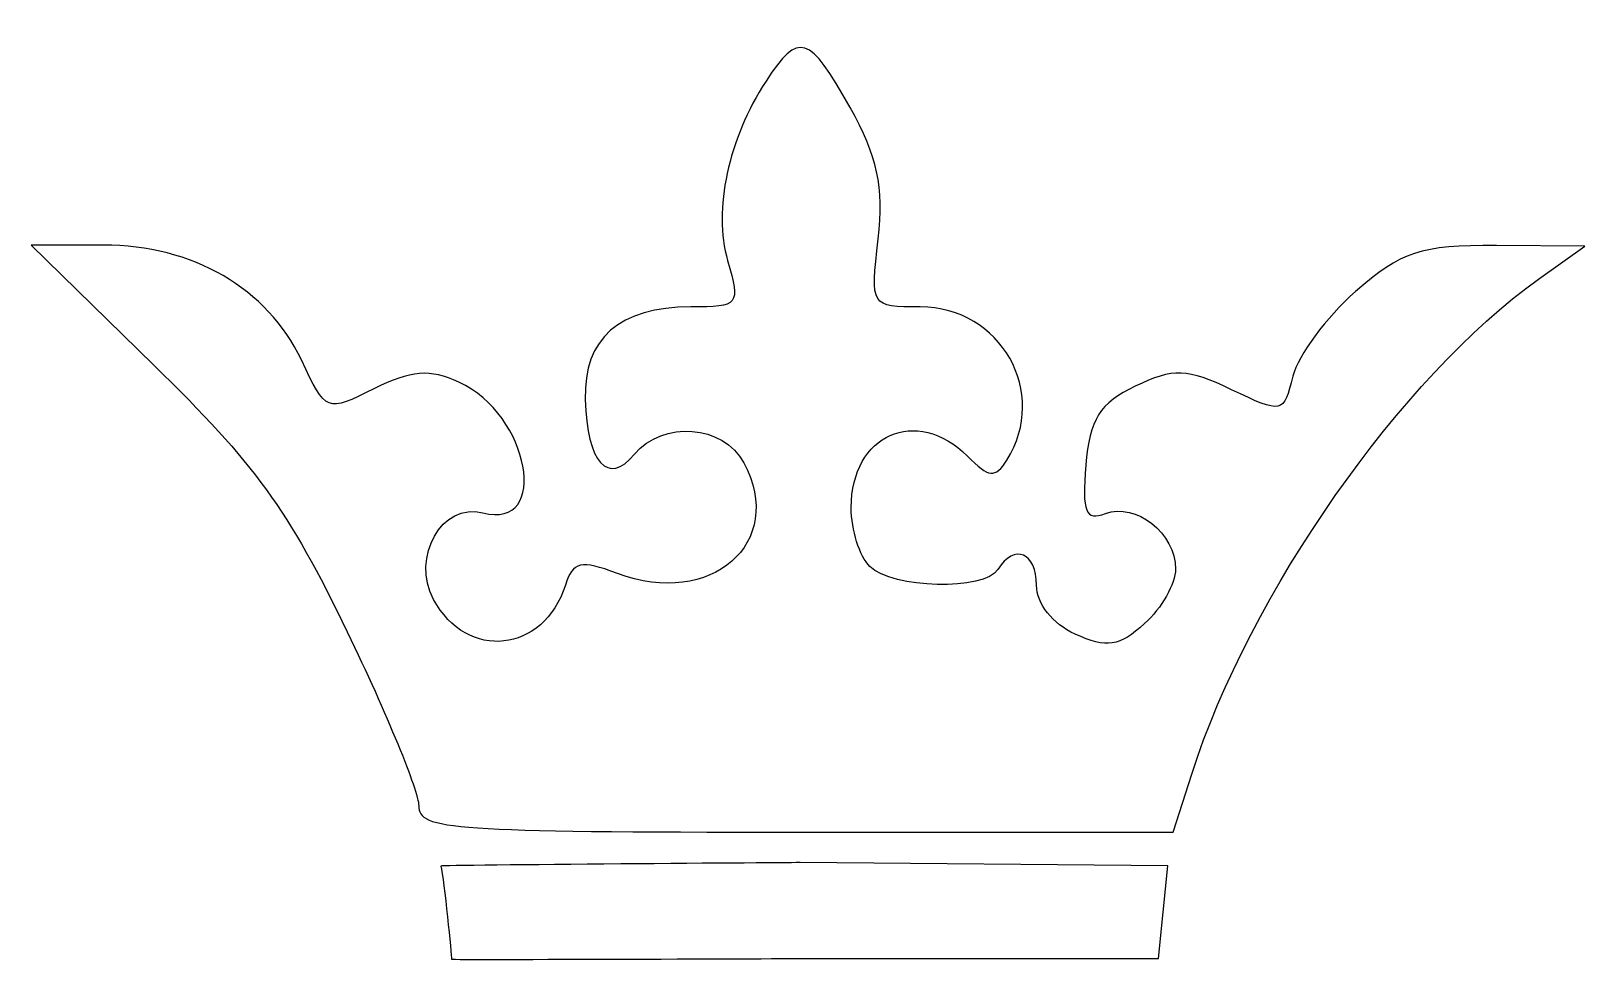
# Model space of a CAD drawing. Header units: centimetres. Extents: x -15 to 11.8, y -10.3 to 5.7.
import ezdxf

# ---------------------------------------------------------------- set-up
doc = ezdxf.new("R2010")
doc.units = ezdxf.units.CM
doc.header["$MEASUREMENT"] = 0
doc.layers.add('Layer 1', color=7, linetype='Continuous')

msp = doc.modelspace()

# ---------------------------------------------------------------- linework, layer by layer
at = {"layer": 'Layer 1', "color": 42}
for points, knots in [([(-8.31, -7.65399), (-8.31, -7.40464), (-8.86344, -6.05768), (-9.53986, -4.66072), (-9.53986, -4.66072), (-10.56536, -2.54284), (-11.12008, -1.77818), (-12.87835, -0.05878), (-12.87835, -0.05878), (-12.87835, -0.05878), (-14.98699, 2.00325), (-14.98699, 2.00325), (-14.98699, 2.00325), (-14.98699, 2.00325), (-13.74193, 2.00325), (-13.74193, 2.00325), (-13.74193, 2.00325), (-12.19853, 2.00325), (-10.91774, 1.26032), (-10.33157, 0.02507), (-10.33157, 0.02507), (-9.90354, -0.87695), (-9.8987, -0.87887), (-9.08161, -0.47125), (-9.08161, -0.47125), (-8.44345, -0.15289), (-8.11821, -0.12727), (-7.61659, -0.35582), (-7.61659, -0.35582), (-6.39868, -0.91074), (-6.03397, -2.91388), (-7.20668, -2.60721), (-7.20668, -2.60721), (-7.90831, -2.42373), (-8.44452, -3.36781), (-8.05358, -4.0983), (-8.05358, -4.0983), (-7.48138, -5.16746), (-6.15492, -5.02409), (-5.7832, -3.8529), (-5.7832, -3.8529), (-5.65375, -3.44504), (-5.51705, -3.41426), (-4.88858, -3.65148), (-4.88858, -3.65148), (-3.27603, -4.26015), (-1.97343, -3.12149), (-2.70932, -1.74649), (-2.70932, -1.74649), (-3.06129, -1.08882), (-4.103, -1.00784), (-4.59441, -1.59995), (-4.59441, -1.59995), (-5.0497, -2.14854), (-5.4106, -1.74568), (-5.44164, -0.65423), (-5.44164, -0.65423), (-5.47149, 0.39597), (-4.85116, 0.93898), (-3.62153, 0.93898), (-3.62153, 0.93898), (-2.79048, 0.93898), (-2.76789, 0.96746), (-2.98864, 1.73718), (-2.98864, 1.73718), (-3.24004, 2.61372), (-2.97872, 3.83429), (-2.32655, 4.8296), (-2.32655, 4.8296), (-1.76245, 5.69054), (-1.58754, 5.63528), (-0.87744, 4.37181), (-0.87744, 4.37181), (-0.4063, 3.53355), (-0.29516, 3.01071), (-0.39665, 2.11023), (-0.39665, 2.11023), (-0.52844, 0.94095), (-0.52722, 0.93898), (0.32865, 0.93898), (0.32865, 0.93898), (1.71649, 0.93898), (2.55352, -0.54059), (1.82065, -1.69834), (1.82065, -1.69834), (1.6196, -2.01595), (1.51438, -2.00565), (1.14054, -1.63182), (1.14054, -1.63182), (0.26723, -0.7585), (-0.8601, -1.25892), (-0.8601, -2.51991), (-0.8601, -2.51991), (-0.8601, -2.90039), (-0.71642, -3.35536), (-0.54082, -3.53097), (-0.54082, -3.53097), (-0.15445, -3.91734), (1.43793, -3.95571), (1.66754, -3.58418), (1.66754, -3.58418), (1.94677, -3.13238), (2.33271, -3.29007), (2.33271, -3.85595), (2.33271, -3.85595), (2.33271, -4.17122), (2.60753, -4.51901), (2.9968, -4.69637), (2.9968, -4.69637), (3.54552, -4.94638), (3.75353, -4.91512), (4.19411, -4.5164), (4.19411, -4.5164), (4.48737, -4.25099), (4.72732, -3.8276), (4.72732, -3.57552), (4.72732, -3.57552), (4.72732, -2.96438), (4.03859, -2.42097), (3.51748, -2.62094), (3.51748, -2.62094), (3.17515, -2.7523), (3.11405, -2.60082), (3.1815, -1.78787), (3.1815, -1.78787), (3.24732, -0.9946), (3.41882, -0.72036), (4.03199, -0.42783), (4.03199, -0.42783), (4.69765, -0.11026), (4.91884, -0.11807), (5.69135, -0.48645), (5.69135, -0.48645), (6.56905, -0.905), (6.58519, -0.90146), (6.7474, -0.2552), (6.7474, -0.2552), (6.83799, 0.10577), (7.32268, 0.76158), (7.82449, 1.20217), (7.82449, 1.20217), (8.61513, 1.89637), (8.93974, 2.00212), (10.25749, 1.99482), (10.25749, 1.99482), (10.25749, 1.99482), (11.77812, 1.98639), (11.77812, 1.98639), (11.77812, 1.98639), (11.77812, 1.98639), (10.97992, 1.4173), (10.97992, 1.4173), (10.97992, 1.4173), (8.60801, -0.2738), (6.00322, -3.99134), (5.00535, -7.10958), (5.00535, -7.10958), (5.00535, -7.10958), (4.68605, -8.10733), (4.68605, -8.10733), (4.68605, -8.10733), (4.68605, -8.10733), (-1.81198, -8.10733), (-1.81198, -8.10733), (-1.81198, -8.10733), (-7.75619, -8.10733), (-8.31, -8.0687), (-8.31, -7.65399)], [0, 0, 0, 0, 0.02325581, 0.02325581, 0.02325581, 0.02325581, 0.04651163, 0.04651163, 0.04651163, 0.04651163, 0.06976744, 0.06976744, 0.06976744, 0.06976744, 0.09302326, 0.09302326, 0.09302326, 0.09302326, 0.11627907, 0.11627907, 0.11627907, 0.11627907, 0.13953488, 0.13953488, 0.13953488, 0.13953488, 0.1627907, 0.1627907, 0.1627907, 0.1627907, 0.18604651, 0.18604651, 0.18604651, 0.18604651, 0.20930233, 0.20930233, 0.20930233, 0.20930233, 0.23255814, 0.23255814, 0.23255814, 0.23255814, 0.25581395, 0.25581395, 0.25581395, 0.25581395, 0.27906977, 0.27906977, 0.27906977, 0.27906977, 0.30232558, 0.30232558, 0.30232558, 0.30232558, 0.3255814, 0.3255814, 0.3255814, 0.3255814, 0.34883721, 0.34883721, 0.34883721, 0.34883721, 0.37209302, 0.37209302, 0.37209302, 0.37209302, 0.39534884, 0.39534884, 0.39534884, 0.39534884, 0.41860465, 0.41860465, 0.41860465, 0.41860465, 0.44186047, 0.44186047, 0.44186047, 0.44186047, 0.46511628, 0.46511628, 0.46511628, 0.46511628, 0.48837209, 0.48837209, 0.48837209, 0.48837209, 0.51162791, 0.51162791, 0.51162791, 0.51162791, 0.53488372, 0.53488372, 0.53488372, 0.53488372, 0.55813953, 0.55813953, 0.55813953, 0.55813953, 0.58139535, 0.58139535, 0.58139535, 0.58139535, 0.60465116, 0.60465116, 0.60465116, 0.60465116, 0.62790698, 0.62790698, 0.62790698, 0.62790698, 0.65116279, 0.65116279, 0.65116279, 0.65116279, 0.6744186, 0.6744186, 0.6744186, 0.6744186, 0.69767442, 0.69767442, 0.69767442, 0.69767442, 0.72093023, 0.72093023, 0.72093023, 0.72093023, 0.74418605, 0.74418605, 0.74418605, 0.74418605, 0.76744186, 0.76744186, 0.76744186, 0.76744186, 0.79069767, 0.79069767, 0.79069767, 0.79069767, 0.81395349, 0.81395349, 0.81395349, 0.81395349, 0.8372093, 0.8372093, 0.8372093, 0.8372093, 0.86046512, 0.86046512, 0.86046512, 0.86046512, 0.88372093, 0.88372093, 0.88372093, 0.88372093, 0.90697674, 0.90697674, 0.90697674, 0.90697674, 0.93023256, 0.93023256, 0.93023256, 0.93023256, 0.95348837, 0.95348837, 0.95348837, 0.95348837, 1, 1, 1, 1]), ([(-7.74319, -10.29664), (-7.74319, -10.25577), (-7.87054, -8.92573), (-7.92841, -8.69289), (-7.92841, -8.69289), (-7.93282, -8.67518), (-1.72635, -8.63313), (-1.74165, -8.63313), (-1.74165, -8.63313), (-1.74165, -8.63313), (4.59259, -8.68869), (4.59259, -8.68869), (4.59259, -8.68869), (4.59259, -8.68869), (4.43339, -10.28509), (4.43339, -10.28509), (4.43339, -10.28509), (4.43339, -10.28509), (-1.69265, -10.28509), (-1.69265, -10.28509), (-1.69265, -10.28509), (-1.6325, -10.28509), (-7.76206, -10.30941), (-7.74319, -10.29664)], [0, 0, 0, 0, 0.14285714, 0.14285714, 0.14285714, 0.14285714, 0.28571429, 0.28571429, 0.28571429, 0.28571429, 0.42857143, 0.42857143, 0.42857143, 0.42857143, 0.57142857, 0.57142857, 0.57142857, 0.57142857, 0.71428571, 0.71428571, 0.71428571, 0.71428571, 1, 1, 1, 1])]:
    msp.add_open_spline(points, degree=3, knots=knots, dxfattribs=at)

doc.saveas('drawing.dxf')
